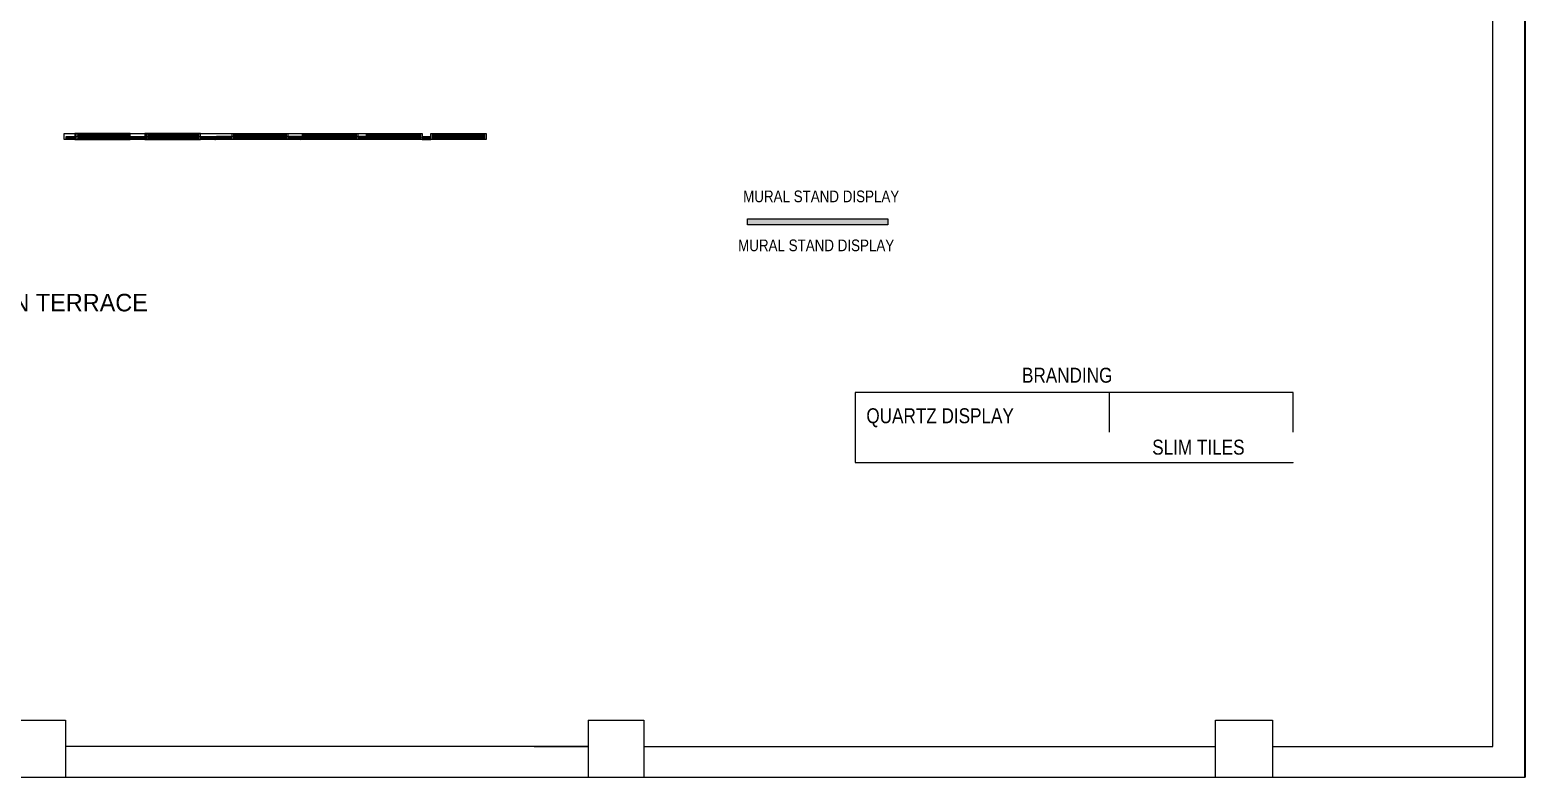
# Model space of a CAD drawing. Header units: inches. Extents: x -137722 to 81594, y -22256 to -1207.
# Drawn here: x -65981 to -65469, y -8015 to -7759 of the extents above; entities that cross this region are included whole.
import ezdxf

# ---------------------------------------------------------------- set-up
doc = ezdxf.new("R2010")
doc.units = ezdxf.units.IN
doc.header["$LTSCALE"] = 0.05
doc.header["$MEASUREMENT"] = 0
for name, color, linetype in [('00 floor', 7, 'Continuous'), ('beam', 7, 'Continuous'), ('Civil Dimension - Text', 7, 'Continuous'), ('HATCH', 251, 'Continuous'), ('text', 176, 'Continuous'), ('Vector Graphics', 7, 'Continuous')]:
    doc.layers.add(name, color=color, linetype=linetype)
doc.layers.add('FURNITURE', color=36, linetype='Continuous', lineweight=18)
doc.layers.add('WALL', color=7, linetype='Continuous', lineweight=35)
doc.styles.add('4MMOF3-8', font='ARIALN.TTF', dxfattribs={"height": 5.12})
doc.styles.get("Standard").update_dxf_attribs({"font": 'stylu.ttf', "height": 6})
pattern_1 = [(45, (2553.31547, -239.38823), (-0.08838834765, 0.08838834765), [])]
pattern_2 = [(45, (4612.43508, -122.18416), (-0.08838834765, 0.08838834765), [])]
pattern_3 = [(45, (4684.45, -202.98817), (-0.08838834765, 0.08838834765), [])]
pattern_4 = [(45, (4684.45, -202.20817), (-0.08838834765, 0.08838834765), [])]
pattern_5 = [(45, (4708.45, -202.98817), (-0.08838834765, 0.08838834765), [])]
pattern_6 = [(45, (4708.45, -202.20817), (-0.08838834765, 0.08838834765), [])]

msp = doc.modelspace()

# ---------------------------------------------------------------- hatches: boundary and pattern name
at = {"layer": '00 floor', "true_color": 0xb3691e}
h = msp.add_hatch(color=32, dxfattribs=at)
h.dxf.hatch_style = 1
h.paths.add_polyline_path([(-65735.2721, -7824.0136), (-65735.2721, -7826.0136), (-65687.2721, -7826.0136), (-65687.2721, -7824.0136)])
at = {"layer": 'Civil Dimension - Text', "ltscale": 50, "true_color": 0xcd2027}
h = msp.add_hatch(dxfattribs=at)
h.set_pattern_fill('ANSI31', color=242)
h.set_pattern_definition(pattern_1)
h.paths.add_polyline_path([(-65968.6012, -7795.8153), (-65965.5872, -7795.8153), (-65965.5962, -7796.8153), (-65968.6012, -7796.8153)])
h = msp.add_hatch(dxfattribs=at)
h.set_pattern_fill('ANSI31', color=242)
h.set_pattern_definition(pattern_2)
h.paths.add_polyline_path([(-65946.6061, -7795.8153), (-65941.5962, -7795.8153), (-65941.5962, -7796.8153), (-65946.6061, -7796.8153)], flags=17)
h = msp.add_hatch(dxfattribs=at)
h.set_pattern_fill('ANSI31', color=242)
h.set_pattern_definition(pattern_2)
h.paths.add_polyline_path([(-65922.6061, -7795.8153), (-65917.1505, -7795.8153), (-65917.1505, -7796.8153), (-65922.6061, -7796.8153)])
h = msp.add_hatch(dxfattribs=at)
h.set_pattern_fill('ANSI31', color=242)
h.set_pattern_definition(pattern_2)
h.paths.add_polyline_path([(-65911.6949, -7795.8153), (-65917.1505, -7795.8153), (-65917.1505, -7796.8153), (-65911.6949, -7796.8153)])
h = msp.add_hatch(dxfattribs=at)
h.set_pattern_fill('ANSI31', color=242)
h.set_pattern_definition(pattern_2)
h.paths.add_polyline_path([(-65887.6949, -7795.8153), (-65892.7048, -7795.8153), (-65892.7048, -7796.8153), (-65887.6949, -7796.8153)], flags=17)
h = msp.add_hatch(dxfattribs=at)
h.set_pattern_fill('ANSI31', color=242)
h.set_pattern_definition(pattern_1)
h.paths.add_polyline_path([(-65865.6998, -7795.8153), (-65868.7137, -7795.8153), (-65868.7048, -7796.8153), (-65865.6998, -7796.8153)])
h = msp.add_hatch(dxfattribs=at)
h.set_pattern_fill('ANSI31', color=242)
h.set_pattern_definition([(45, (2575.31051, -239.38823), (-0.08838834765, 0.08838834765), [])])
h.paths.add_polyline_path([(-65843.7048, -7795.8153), (-65846.7187, -7795.8153), (-65846.7097, -7796.8153), (-65843.7048, -7796.8153)])
at = {"layer": 'HATCH', "ltscale": 50}
h = msp.add_hatch(dxfattribs=at)
h.set_pattern_fill('ANSI31', color=256)
h.set_pattern_definition(pattern_6)
h.paths.add_polyline_path([(-65964.6169, -7795.0353), (-65947.6169, -7795.0353), (-65947.6169, -7795.8153), (-65964.6169, -7795.8153)])
h = msp.add_hatch(dxfattribs=at)
h.set_pattern_fill('ANSI31', color=256)
h.set_pattern_definition(pattern_5)
h.paths.add_polyline_path([(-65964.6169, -7795.8153), (-65947.6169, -7795.8153), (-65947.6169, -7796.5953), (-65964.6169, -7796.5953)])
h = msp.add_hatch(dxfattribs=at)
h.set_pattern_fill('ANSI31', color=256)
h.set_pattern_definition(pattern_4)
h.paths.add_polyline_path([(-65940.6169, -7795.0353), (-65923.6169, -7795.0353), (-65923.6169, -7795.8153), (-65940.6169, -7795.8153)])
h = msp.add_hatch(dxfattribs=at)
h.set_pattern_fill('ANSI31', color=256)
h.set_pattern_definition(pattern_3)
h.paths.add_polyline_path([(-65940.6169, -7795.8153), (-65923.6169, -7795.8153), (-65923.6169, -7796.5953), (-65940.6169, -7796.5953)])
h = msp.add_hatch(dxfattribs=at)
h.set_pattern_fill('ANSI31', color=256)
h.set_pattern_definition(pattern_4)
h.paths.add_polyline_path([(-65893.6841, -7795.0353), (-65910.6841, -7795.0353), (-65910.6841, -7795.8153), (-65893.6841, -7795.8153)])
h = msp.add_hatch(dxfattribs=at)
h.set_pattern_fill('ANSI31', color=256)
h.set_pattern_definition(pattern_3)
h.paths.add_polyline_path([(-65893.6841, -7795.8153), (-65910.6841, -7795.8153), (-65910.6841, -7796.5953), (-65893.6841, -7796.5953)])
h = msp.add_hatch(dxfattribs=at)
h.set_pattern_fill('ANSI31', color=256)
h.set_pattern_definition(pattern_6)
h.paths.add_polyline_path([(-65869.6841, -7795.0353), (-65886.6841, -7795.0353), (-65886.6841, -7795.8153), (-65869.6841, -7795.8153)])
h = msp.add_hatch(dxfattribs=at)
h.set_pattern_fill('ANSI31', color=256)
h.set_pattern_definition(pattern_5)
h.paths.add_polyline_path([(-65869.6841, -7795.8153), (-65886.6841, -7795.8153), (-65886.6841, -7796.5953), (-65869.6841, -7796.5953)])
h = msp.add_hatch(dxfattribs=at)
h.set_pattern_fill('ANSI31', color=256)
h.set_pattern_definition([(45, (4730.44504, -202.20817), (-0.08838834765, 0.08838834765), [])])
h.paths.add_polyline_path([(-65847.6891, -7795.0353), (-65864.6891, -7795.0353), (-65864.6891, -7795.8153), (-65847.6891, -7795.8153)])
h = msp.add_hatch(dxfattribs=at)
h.set_pattern_fill('ANSI31', color=256)
h.set_pattern_definition([(45, (4730.44504, -202.98817), (-0.08838834765, 0.08838834765), [])])
h.paths.add_polyline_path([(-65847.6891, -7795.8153), (-65864.6891, -7795.8153), (-65864.6891, -7796.5953), (-65847.6891, -7796.5953)])
h = msp.add_hatch(dxfattribs=at)
h.set_pattern_fill('ANSI31', color=256)
h.set_pattern_definition([(45, (4752.44008, -202.20817), (-0.08838834765, 0.08838834765), [])])
h.paths.add_polyline_path([(-65825.694, -7795.0353), (-65842.694, -7795.0353), (-65842.694, -7795.8153), (-65825.694, -7795.8153)])
h = msp.add_hatch(dxfattribs=at)
h.set_pattern_fill('ANSI31', color=256)
h.set_pattern_definition([(45, (4752.44008, -202.98817), (-0.08838834765, 0.08838834765), [])])
h.paths.add_polyline_path([(-65825.694, -7795.8153), (-65842.694, -7795.8153), (-65842.694, -7796.5953), (-65825.694, -7796.5953)])

# ---------------------------------------------------------------- linework, layer by layer
at = {"layer": '00 floor'}
for p, q in [((-65846.7097, -7795.8153), (-65843.7048, -7795.8153)), ((-65846.7097, -7796.8153), (-65843.7048, -7796.8153)), ((-65611.434, -7883.4833), (-65611.434, -7907.4833))]:
    msp.add_line(p, q, dxfattribs=at)
for points in [[(-65969.2831, -7794.8153), (-65865.6998, -7794.8153), (-65865.6998, -7796.8153), (-65969.2831, -7796.8153)], [(-65735.2721, -7824.0136), (-65687.2721, -7824.0136), (-65687.2721, -7826.0136), (-65735.2721, -7826.0136)]]:
    msp.add_lwpolyline(points, close=True, dxfattribs=at)
at = {"layer": 'beam', "color": 253, "ltscale": 15}
msp.add_line((-65808.3355, -8004.7755), (-65789.7831, -8004.7755), dxfattribs=at)
at = {"layer": 'Civil Dimension - Text', "color": 244, "ltscale": 50, "true_color": 0x991b1e}
for p, q in [((-65965.1149, -7796.8153), (-65965.1149, -7794.8153)), ((-65947.1173, -7796.8153), (-65947.1173, -7794.8153)), ((-65941.1149, -7796.8153), (-65941.1149, -7794.8153)), ((-65923.1173, -7796.8153), (-65923.1173, -7794.8153)), ((-65911.1837, -7796.8153), (-65911.1837, -7794.8153)), ((-65893.1861, -7796.8153), (-65893.1861, -7794.8153)), ((-65887.1837, -7796.8153), (-65887.1837, -7794.8153)), ((-65869.1861, -7796.8153), (-65869.1861, -7794.8153)), ((-65865.1886, -7796.8153), (-65865.1886, -7794.8153)), ((-65847.1911, -7796.8153), (-65847.1911, -7794.8153)), ((-65843.1936, -7796.8153), (-65843.1936, -7794.8153)), ((-65825.196, -7796.8153), (-65825.196, -7794.8153))]:
    msp.add_line(p, q, dxfattribs=at)
for points in [[(-65946.6061, -7794.8153), (-65965.5962, -7794.8153), (-65965.5962, -7796.8153), (-65946.6061, -7796.8153)], [(-65964.6169, -7795.0353), (-65964.6169, -7795.8153), (-65947.6169, -7795.8153), (-65947.6169, -7795.0353)], [(-65964.6169, -7795.8153), (-65964.6169, -7796.5953), (-65947.6169, -7796.5953), (-65947.6169, -7795.8153)], [(-65922.6061, -7794.8153), (-65941.5962, -7794.8153), (-65941.5962, -7796.8153), (-65922.6061, -7796.8153)], [(-65940.6169, -7795.0353), (-65940.6169, -7795.8153), (-65923.6169, -7795.8153), (-65923.6169, -7795.0353)], [(-65940.6169, -7795.8153), (-65940.6169, -7796.5953), (-65923.6169, -7796.5953), (-65923.6169, -7795.8153)], [(-65911.6949, -7794.8153), (-65892.7048, -7794.8153), (-65892.7048, -7796.8153), (-65911.6949, -7796.8153)], [(-65893.6841, -7795.0353), (-65893.6841, -7795.8153), (-65910.6841, -7795.8153), (-65910.6841, -7795.0353)], [(-65893.6841, -7795.8153), (-65893.6841, -7796.5953), (-65910.6841, -7796.5953), (-65910.6841, -7795.8153)], [(-65887.6949, -7794.8153), (-65868.7048, -7794.8153), (-65868.7048, -7796.8153), (-65887.6949, -7796.8153)], [(-65869.6841, -7795.0353), (-65869.6841, -7795.8153), (-65886.6841, -7795.8153), (-65886.6841, -7795.0353)], [(-65869.6841, -7795.8153), (-65869.6841, -7796.5953), (-65886.6841, -7796.5953), (-65886.6841, -7795.8153)], [(-65865.6998, -7794.8153), (-65846.7097, -7794.8153), (-65846.7097, -7796.8153), (-65865.6998, -7796.8153)], [(-65847.6891, -7795.0353), (-65847.6891, -7795.8153), (-65864.6891, -7795.8153), (-65864.6891, -7795.0353)], [(-65847.6891, -7795.8153), (-65847.6891, -7796.5953), (-65864.6891, -7796.5953), (-65864.6891, -7795.8153)], [(-65843.7048, -7794.8153), (-65824.7147, -7794.8153), (-65824.7147, -7796.8153), (-65843.7048, -7796.8153)], [(-65825.694, -7795.0353), (-65825.694, -7795.8153), (-65842.694, -7795.8153), (-65842.694, -7795.0353)], [(-65825.694, -7795.8153), (-65825.694, -7796.5953), (-65842.694, -7796.5953), (-65842.694, -7795.8153)]]:
    msp.add_lwpolyline(points, close=True, dxfattribs=at)
at = {"layer": 'FURNITURE', "ltscale": 50}
for p, q in [((-65968.6012, -7795.8153), (-65917.1505, -7795.8153)), ((-65968.6012, -7796.8153), (-65968.6012, -7795.8153)), ((-65865.6998, -7795.8153), (-65917.1505, -7795.8153)), ((-65917.1505, -7795.8153), (-65917.1505, -7796.8153)), ((-65917.1505, -7795.8153), (-65917.1505, -7796.8153)), ((-65865.6998, -7796.8153), (-65917.1505, -7796.8153)), ((-65865.6998, -7796.8153), (-65865.6998, -7795.8153)), ((-65843.7048, -7796.8153), (-65843.7048, -7795.8153))]:
    msp.add_line(p, q, dxfattribs=at)
at = {"layer": 'Vector Graphics', "linetype": 'Continuous', "ltscale": 3}
for p, q in [((-65480.0331, -8004.7755), (-65480.0331, -7717.0255)), ((-65789.7831, -8004.7755), (-65968.7831, -8004.7755)), ((-65770.7831, -8004.7755), (-65575.0331, -8004.7755)), ((-65555.5331, -8004.7755), (-65480.0331, -8004.7755)), ((-65968.7831, -8015.2755), (-65855.7831, -8015.2755)), ((-65968.7831, -8015.2755), (-65789.7831, -8015.2755)), ((-65770.7831, -8015.2755), (-65575.0331, -8015.2755)), ((-65555.5331, -8015.2755), (-65469.0331, -8015.2755))]:
    msp.add_line(p, q, dxfattribs=at)
at = {"layer": 'Vector Graphics', "color": 1, "linetype": 'Continuous', "ltscale": 3}
for p, q in [((-65988.7831, -7995.7755), (-65968.7831, -7995.7755)), ((-65968.7831, -7995.7755), (-65968.7831, -8015.2755)), ((-65789.7831, -7995.7755), (-65789.7831, -8015.2755)), ((-65789.7831, -7995.7755), (-65770.7831, -7995.7755)), ((-65770.7831, -7995.7755), (-65770.7831, -8015.2755)), ((-65575.0331, -8015.2755), (-65575.0331, -7995.7755)), ((-65575.0331, -7995.7755), (-65555.5331, -7995.7755)), ((-65555.5331, -7995.7755), (-65555.5331, -8015.2755)), ((-65988.7831, -8015.2755), (-65968.7831, -8015.2755)), ((-65789.7831, -8015.2755), (-65770.7831, -8015.2755)), ((-65575.0331, -8015.2755), (-65555.5331, -8015.2755))]:
    msp.add_line(p, q, dxfattribs=at)
at = {"layer": 'WALL'}
msp.add_line((-65469.0331, -8015.2755), (-65469.0331, -7639.7755), dxfattribs=at)

# ---------------------------------------------------------------- texts
at = {"lineweight": 13, "insert": (-66003.9066, -7849.7076), "char_height": 6, "attachment_point": 1}
msp.add_mtext_dynamic_manual_height_columns('{\\C3;OPEN TERRACE}', width=214.241425, gutter_width=12.5, heights=[0], dxfattribs=at)
at = {"layer": 'text', "ltscale": 50, "attachment_point": 4, "style": '4MMOF3-8', "bg_fill": 2}
for s, insert, char_height, width in [('\\pi23.5502; MURAL STAND DISPLAY', (-65761.601, -7816.342), 4, 101.801618), ('\\pi23.5502; MURAL STAND DISPLAY', (-65763.3223, -7833.1258), 4, 101.801618), ('\\pi8.03998;QUARTZ DISPLAY', (-65702.6258, -7892.1763), 5.12, 66.281096)]:
    msp.add_mtext(s, dxfattribs=dict(at, insert=insert, char_height=char_height, width=width))

# ---------------------------------------------------------------- next in the draw order: linework, layer by layer
at = {"layer": '00 floor'}
msp.add_lwpolyline([(-65698.434, -7907.4833), (-65548.434, -7907.4833), (-65548.434, -7883.4833), (-65698.434, -7883.4833)], close=True, dxfattribs=at)

# ---------------------------------------------------------------- next in the draw order: texts
at = {"layer": 'text', "ltscale": 50, "char_height": 5.12, "width": 66.281096, "attachment_point": 4, "style": '4MMOF3-8', "bg_fill": 2}
for s, insert in [('\\pi18.05995;BRANDING', (-65659.3477, -7877.6187)), ('\\pi17.61465;SLIM TILES ', (-65614.3201, -7902.2671))]:
    msp.add_mtext(s, dxfattribs=dict(at, insert=insert))

doc.saveas('drawing.dxf')
